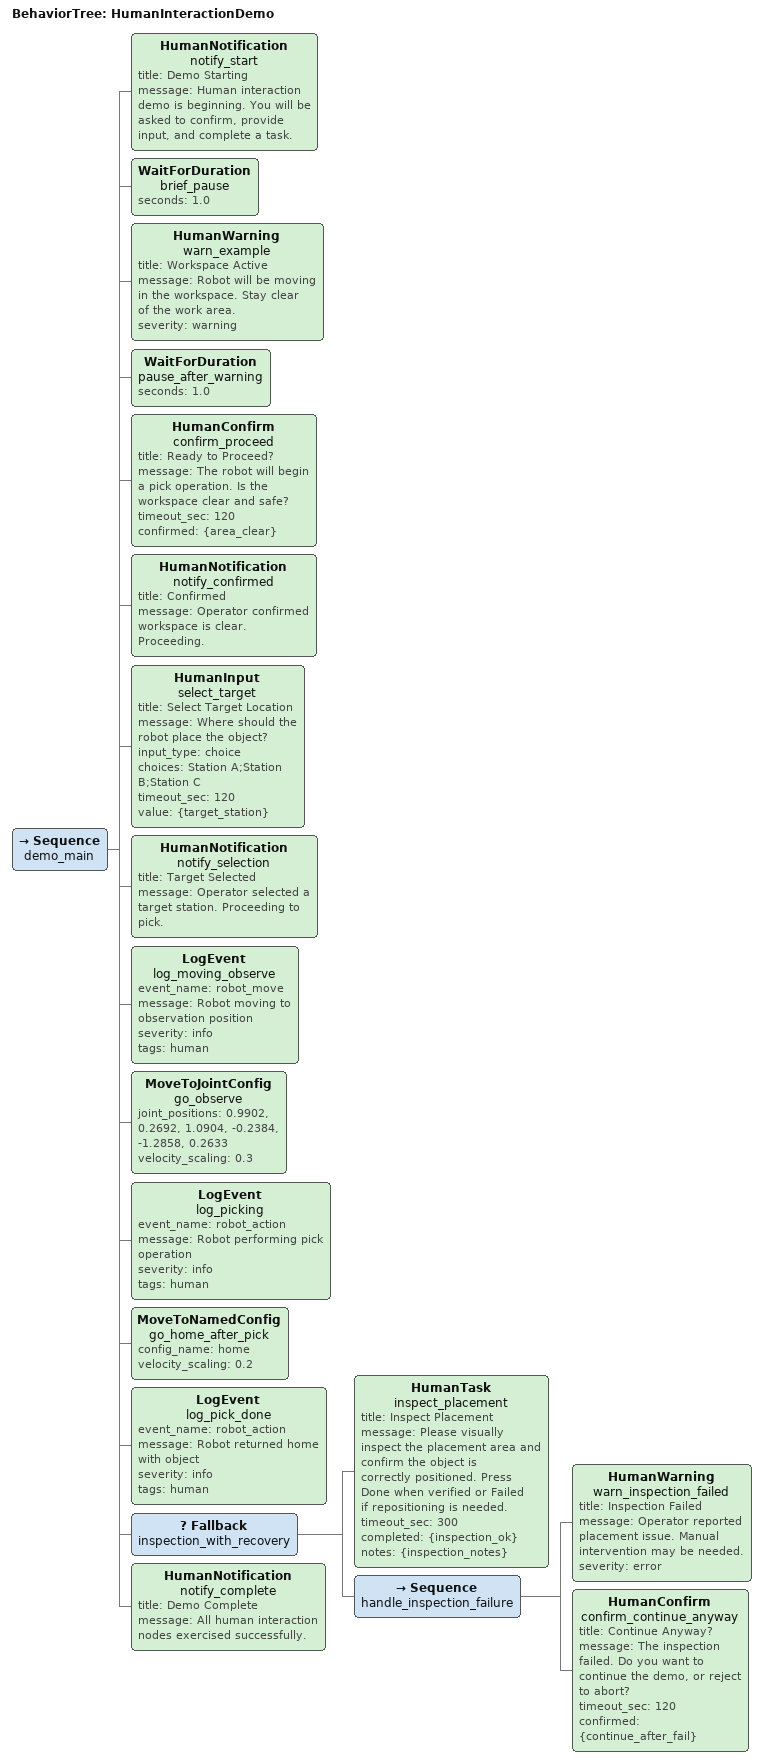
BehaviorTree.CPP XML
<root BTCPP_format="4" main_tree_to_execute="HumanInteractionDemo">

  <BehaviorTree ID="HumanInteractionDemo">
    <Sequence name="demo_main">

      <!-- Phase 1: Async notifications (tree does not pause) -->
      <HumanNotification name="notify_start"
                         title="Demo Starting"
                         message="Human interaction demo is beginning. You will be asked to confirm, provide input, and complete a task."/>

      <WaitForDuration name="brief_pause" seconds="1.0"/>

      <HumanWarning name="warn_example"
                    title="Workspace Active"
                    message="Robot will be moving in the workspace. Stay clear of the work area."
                    severity="warning"/>

      <WaitForDuration name="pause_after_warning" seconds="1.0"/>

      <!-- Phase 2: Blocking confirmation -->
      <HumanConfirm name="confirm_proceed"
                    title="Ready to Proceed?"
                    message="The robot will begin a pick operation. Is the workspace clear and safe?"
                    timeout_sec="120"
                    confirmed="{area_clear}"/>

      <HumanNotification name="notify_confirmed"
                         title="Confirmed"
                         message="Operator confirmed workspace is clear. Proceeding."/>

      <!-- Phase 3: Blocking input -->
      <HumanInput name="select_target"
                  title="Select Target Location"
                  message="Where should the robot place the object?"
                  input_type="choice"
                  choices="Station A;Station B;Station C"
                  timeout_sec="120"
                  value="{target_station}"/>

      <HumanNotification name="notify_selection"
                         title="Target Selected"
                         message="Operator selected a target station. Proceeding to pick."/>

      <!-- Phase 4: Simulate pick (move home as placeholder) -->
      <LogEvent name="log_moving_observe"
               event_name="robot_move"
               message="Robot moving to observation position"
               severity="info"
               tags="human"/>

      <MoveToJointConfig name="go_observe"
                         joint_positions="0.9902, 0.2692, 1.0904, -0.2384, -1.2858, 0.2633"
                         velocity_scaling="0.3"/>

      <LogEvent name="log_picking"
               event_name="robot_action"
               message="Robot performing pick operation"
               severity="info"
               tags="human"/>

      <MoveToNamedConfig name="go_home_after_pick"
                         config_name="home"
                         velocity_scaling="0.2"/>

      <LogEvent name="log_pick_done"
               event_name="robot_action"
               message="Robot returned home with object"
               severity="info"
               tags="human"/>

      <!-- Phase 5: Assign human task with outcome handling -->
      <Fallback name="inspection_with_recovery">
        <HumanTask name="inspect_placement"
                   title="Inspect Placement"
                   message="Please visually inspect the placement area and confirm the object is correctly positioned. Press Done when verified or Failed if repositioning is needed."
                   timeout_sec="300"
                   completed="{inspection_ok}"
                   notes="{inspection_notes}"/>

        <!-- If operator pressed Failed: warn and ask for re-confirm -->
        <Sequence name="handle_inspection_failure">
          <HumanWarning name="warn_inspection_failed"
                        title="Inspection Failed"
                        message="Operator reported placement issue. Manual intervention may be needed."
                        severity="error"/>

          <HumanConfirm name="confirm_continue_anyway"
                        title="Continue Anyway?"
                        message="The inspection failed. Do you want to continue the demo, or reject to abort?"
                        timeout_sec="120"
                        confirmed="{continue_after_fail}"/>
        </Sequence>
      </Fallback>

      <!-- Phase 6: Final notification -->
      <HumanNotification name="notify_complete"
                         title="Demo Complete"
                         message="All human interaction nodes exercised successfully."/>

    </Sequence>
  </BehaviorTree>

</root>
